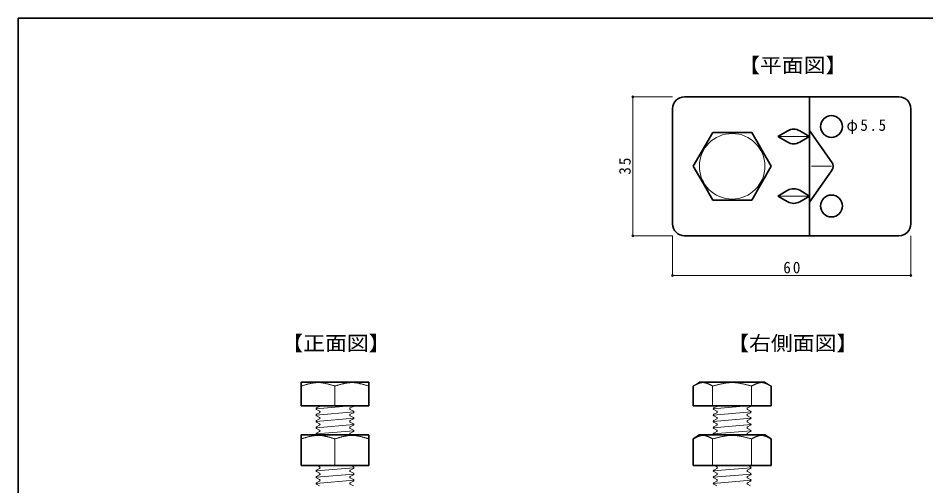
# Model space of a CAD drawing. Units: millimetres, scale not verified. Extents: x -405 to 405, y -286 to 286.
# Drawn here: x 15.5 to 244, y -128.8 to -11 of the extents above; entities that cross this region are included whole.
import ezdxf
from ezdxf.enums import TextEntityAlignment as Align

# ---------------------------------------------------------------- set-up
doc = ezdxf.new("R2010")
doc.units = ezdxf.units.MM
doc.header["$PDMODE"] = 32
doc.header["$PDSIZE"] = 0.5
for name, color, linetype, lineweight in [('1-1_本体', 7, 'Continuous', 35), ('1-2_ボルト', 4, 'Continuous', 18), ('1-8_寸法', 4, 'Continuous', 18), ('F-0_枠図面', 4, 'Continuous', 18)]:
    doc.layers.add(name, color=color, linetype=linetype, lineweight=lineweight)
doc.styles.add('ＭＳ ゴシック', font='')
doc.styles.get('ＭＳ ゴシック').set_extended_font_data('MS Gothic')

msp = doc.modelspace()

# ---------------------------------------------------------------- linework, layer by layer
at = {"layer": '1-1_本体'}
for p, q in [((183.25, -30.8), (237.25, -30.8)), ((214.75, -65.8), (214.75, -30.8)), ((180.25, -33.8), (180.25, -62.8)), ((240.25, -62.8), (240.25, -33.8)), ((209.25, -39.357), (206.75, -40.8)), ((209.25, -42.243), (206.75, -40.8)), ((212.25, -39.357), (214.75, -40.8)), ((212.25, -42.243), (214.75, -40.8)), ((220.297, -47.145), (214.75, -39.3)), ((220.297, -49.455), (214.75, -57.3)), ((209.25, -54.357), (206.75, -55.8)), ((212.25, -54.357), (214.75, -55.8)), ((209.25, -57.243), (206.75, -55.8)), ((212.25, -57.243), (214.75, -55.8)), ((183.25, -65.8), (237.25, -65.8))]:
    msp.add_line(p, q, dxfattribs=at)
at = {"layer": '1-1_本体', "color": 4, "lineweight": 18}
for p, q in [((206.75, -40.8), (214.75, -40.8)), ((220.297, -48.3), (215.25, -48.3)), ((206.75, -55.8), (214.75, -55.8))]:
    msp.add_line(p, q, dxfattribs=at)
at = {"layer": '1-1_本体'}
for centre in [(220.25, -38.3), (220.25, -58.3)]:
    msp.add_circle(centre, 2.75, dxfattribs=at)
for centre, radius, start, end in [((183.25, -33.8), 3, 90, 180), ((237.25, -33.8), 3, 0, 90), ((210.75, -41.955), 3, 60, 120), ((210.75, -39.645), 3, 240, 300), ((218.664, -48.3), 2, 324.73561, 35.26439), ((210.75, -56.955), 3, 60, 120), ((210.75, -54.645), 3, 240, 300), ((183.25, -62.8), 3, 180, 270), ((237.25, -62.8), 3, 270, 0)]:
    msp.add_arc(centre, radius, start, end, dxfattribs=at)
at = {"layer": '1-2_ボルト', "color": 7, "lineweight": 35}
for p, q in [((185.45, -48.3), (190.357, -39.8)), ((200.172, -39.8), (190.357, -39.8)), ((200.172, -39.8), (205.08, -48.3)), ((200.172, -56.8), (205.08, -48.3)), ((200.172, -56.8), (190.357, -56.8)), ((103.763, -102.647), (103.763, -108.647)), ((203.5, -102.647), (187, -102.647)), ((185.435, -103.647), (185.435, -108.647)), ((205.065, -103.647), (205.065, -108.647)), ((103.763, -108.647), (86.763, -108.647)), ((103.763, -108.647), (86.763, -108.647)), ((103.763, -108.647), (86.763, -108.647)), ((205.065, -108.647), (185.435, -108.647)), ((205.065, -108.647), (185.435, -108.647)), ((103.763, -115.947), (86.763, -115.947)), ((86.763, -115.947), (86.763, -123.647)), ((103.763, -115.947), (103.763, -123.647)), ((203.5, -115.947), (205.065, -116.947)), ((185.435, -116.947), (185.435, -123.647)), ((205.065, -116.947), (205.065, -123.647)), ((103.763, -123.647), (86.763, -123.647)), ((103.763, -123.647), (86.763, -123.647)), ((205.065, -123.647), (185.435, -123.647)), ((205.065, -123.647), (185.435, -123.647))]:
    msp.add_line(p, q, dxfattribs=at)
at = {"layer": '1-2_ボルト'}
for p, q in [((187, -102.647), (185.435, -103.647)), ((203.5, -102.647), (205.065, -103.647)), ((95.25, -103.647), (95.25, -108.647)), ((190.343, -103.647), (190.343, -108.647)), ((200.157, -103.647), (200.157, -108.647)), ((90.487, -109.369), (99.15, -108.647)), ((91.386, -108.769), (90.605, -109.176)), ((91.386, -109.97), (90.605, -109.563)), ((99.114, -109.176), (99.895, -108.769)), ((99.114, -109.563), (99.895, -109.97)), ((190.488, -109.369), (199.15, -108.647)), ((191.386, -108.769), (190.605, -109.176)), ((191.386, -109.97), (190.605, -109.563)), ((199.114, -109.176), (199.895, -108.769)), ((199.114, -109.563), (199.895, -109.97)), ((90.487, -110.957), (100.013, -110.163)), ((90.487, -112.544), (100.013, -111.751)), ((91.386, -110.357), (90.605, -110.763)), ((91.386, -111.557), (90.605, -111.15)), ((91.386, -111.944), (90.605, -112.351)), ((99.114, -110.763), (99.895, -110.357)), ((99.114, -111.15), (99.895, -111.557)), ((99.114, -112.351), (99.895, -111.944)), ((190.488, -110.957), (200.013, -110.163)), ((190.488, -112.544), (200.013, -111.751)), ((191.386, -110.357), (190.605, -110.763)), ((191.386, -111.557), (190.605, -111.15)), ((191.386, -111.944), (190.605, -112.351)), ((199.114, -110.763), (199.895, -110.357)), ((199.114, -111.15), (199.895, -111.557)), ((199.114, -112.351), (199.895, -111.944)), ((90.487, -114.132), (100.013, -113.338)), ((91.386, -113.145), (90.605, -112.738)), ((91.386, -113.532), (90.605, -113.938)), ((99.114, -112.738), (99.895, -113.145)), ((99.114, -113.938), (99.895, -113.532)), ((190.488, -114.132), (200.013, -113.338)), ((191.386, -113.145), (190.605, -112.738)), ((191.386, -113.532), (190.605, -113.938)), ((199.114, -112.738), (199.895, -113.145)), ((199.114, -113.938), (199.895, -113.532)), ((90.487, -115.719), (100.013, -114.926)), ((91.386, -114.732), (90.605, -114.325)), ((91.386, -115.119), (90.605, -115.526)), ((90.671, -115.947), (90.605, -115.913)), ((99.114, -114.325), (99.895, -114.732)), ((99.114, -115.526), (99.895, -115.119)), ((99.114, -115.913), (99.18, -115.947)), ((190.488, -115.719), (200.013, -114.926)), ((191.386, -114.732), (190.605, -114.325)), ((191.386, -115.119), (190.605, -115.526)), ((190.671, -115.947), (190.605, -115.913)), ((199.114, -114.325), (199.895, -114.732)), ((199.114, -115.526), (199.895, -115.119)), ((199.114, -115.913), (199.18, -115.947)), ((95.25, -116.947), (95.25, -123.647)), ((95.25, -116.947), (95.25, -123.202)), ((190.343, -116.947), (190.343, -123.647)), ((200.157, -116.947), (200.157, -123.647)), ((90.487, -125.007), (100.013, -124.213)), ((91.386, -124.407), (90.605, -124.813)), ((91.386, -125.607), (90.605, -125.2)), ((91.386, -124.02), (90.671, -123.647)), ((99.114, -124.813), (99.895, -124.407)), ((99.114, -125.2), (99.895, -125.607)), ((99.18, -123.647), (99.895, -124.02)), ((190.488, -125.007), (200.013, -124.213)), ((191.386, -124.407), (190.605, -124.813)), ((191.386, -125.607), (190.605, -125.2)), ((191.386, -124.02), (190.671, -123.647)), ((199.114, -124.813), (199.895, -124.407)), ((199.114, -125.2), (199.895, -125.607)), ((199.18, -123.647), (199.895, -124.02)), ((90.487, -126.594), (100.013, -125.801)), ((90.487, -128.182), (100.013, -127.388)), ((91.386, -125.994), (90.605, -126.401)), ((91.386, -127.195), (90.605, -126.788)), ((91.386, -127.582), (90.605, -127.988)), ((99.114, -126.401), (99.895, -125.994)), ((99.114, -126.788), (99.895, -127.195)), ((99.114, -127.988), (99.895, -127.582)), ((190.488, -126.594), (200.013, -125.801)), ((190.488, -128.182), (200.013, -127.388)), ((191.386, -125.994), (190.605, -126.401)), ((191.386, -127.195), (190.605, -126.788)), ((191.386, -127.582), (190.605, -127.988)), ((199.114, -126.401), (199.895, -125.994)), ((199.114, -126.788), (199.895, -127.195)), ((199.114, -127.988), (199.895, -127.582)), ((91.386, -128.782), (90.605, -128.375)), ((99.114, -128.375), (99.895, -128.782)), ((191.386, -128.782), (190.605, -128.375)), ((199.114, -128.375), (199.895, -128.782))]:
    msp.add_line(p, q, dxfattribs=at)
at = {"layer": '1-2_ボルト', "color": 7, "lineweight": 35}
for points in [[(185.45, -48.3), (187.913, -52.566), (190.357, -56.8)], [(103.763, -102.647), (86.763, -102.647), (86.763, -108.647)], [(203.5, -115.947), (187, -115.947), (185.435, -116.947)]]:
    msp.add_lwpolyline(points, dxfattribs=at)
at = {"layer": '1-2_ボルト'}
for points in [[(92.688, -102.956), (92.542, -102.929), (92.396, -102.903), (92.25, -102.88), (92.105, -102.859), (91.959, -102.84), (91.813, -102.823), (91.667, -102.809), (91.522, -102.797), (91.376, -102.788), (91.23, -102.782), (91.085, -102.779), (91, -102.779), (90.916, -102.779), (90.77, -102.783), (90.625, -102.789), (90.48, -102.798), (90.334, -102.809), (90.189, -102.824), (90.044, -102.84), (89.899, -102.86), (89.753, -102.881), (89.608, -102.904), (89.463, -102.93), (89.317, -102.957), (89.172, -102.987), (89.027, -103.018), (88.881, -103.051), (88.736, -103.085), (88.591, -103.121), (88.446, -103.158), (88.3, -103.196), (88.155, -103.235), (88.01, -103.275), (87.864, -103.317), (87.719, -103.359), (87.574, -103.401), (87.428, -103.445), (87.283, -103.488), (87.138, -103.533)], [(103.763, -103.647), (103.678, -103.622), (103.532, -103.577), (103.386, -103.532), (103.24, -103.488), (103.093, -103.444), (102.947, -103.401), (102.801, -103.358), (102.655, -103.316), (102.509, -103.275), (102.362, -103.234), (102.216, -103.195), (102.07, -103.157), (101.924, -103.12), (101.778, -103.084), (101.631, -103.05), (101.485, -103.017), (101.339, -102.986), (101.193, -102.956), (101.047, -102.929), (100.9, -102.903), (100.754, -102.88), (100.608, -102.859), (100.462, -102.84), (100.316, -102.823), (100.17, -102.809), (100.023, -102.797), (99.877, -102.788), (99.731, -102.782), (99.585, -102.779), (99.5, -102.779), (99.415, -102.779), (99.27, -102.783), (99.124, -102.789), (98.978, -102.798), (98.832, -102.809), (98.687, -102.824), (98.541, -102.84), (98.395, -102.86), (98.249, -102.881)], [(190.343, -103.647), (190.294, -103.622), (190.21, -103.577), (190.126, -103.533), (190.043, -103.489), (189.959, -103.445), (189.875, -103.402), (189.791, -103.359), (189.708, -103.317), (189.624, -103.276), (189.54, -103.236), (189.457, -103.196), (189.373, -103.158), (189.289, -103.121), (189.205, -103.086), (189.121, -103.051), (189.038, -103.019), (188.954, -102.988), (188.87, -102.958), (188.786, -102.931), (188.703, -102.905), (188.619, -102.882), (188.535, -102.86), (188.451, -102.841), (188.368, -102.824), (188.284, -102.81), (188.2, -102.798), (188.116, -102.789), (188.032, -102.783), (187.949, -102.779), (187.9, -102.779), (187.851, -102.779), (187.767, -102.782), (187.682, -102.788), (187.598, -102.797), (187.513, -102.808), (187.428, -102.822), (187.344, -102.839), (187.259, -102.858), (187.175, -102.879)], [(200.157, -103.647), (200.06, -103.622), (199.892, -103.577), (199.723, -103.532), (199.555, -103.488), (199.387, -103.444), (199.218, -103.401), (199.05, -103.358), (198.882, -103.316), (198.714, -103.275), (198.545, -103.235), (198.377, -103.195), (198.209, -103.157), (198.04, -103.12), (197.872, -103.084), (197.704, -103.05), (197.535, -103.017), (197.367, -102.986), (197.199, -102.957), (197.031, -102.929), (196.862, -102.904), (196.694, -102.88), (196.526, -102.859), (196.357, -102.84), (196.189, -102.823), (196.021, -102.809), (195.852, -102.797), (195.684, -102.789), (195.516, -102.782), (195.348, -102.779), (195.25, -102.779), (195.152, -102.779), (194.984, -102.782), (194.816, -102.789), (194.648, -102.797), (194.479, -102.809), (194.311, -102.823), (194.143, -102.84), (193.974, -102.859), (193.806, -102.88)], [(200.157, -103.647), (200.206, -103.622), (200.29, -103.577), (200.374, -103.533), (200.457, -103.489), (200.541, -103.445), (200.625, -103.402), (200.709, -103.359), (200.792, -103.317), (200.876, -103.276), (200.96, -103.236), (201.043, -103.196), (201.127, -103.158), (201.211, -103.121), (201.295, -103.086), (201.379, -103.051), (201.462, -103.019), (201.546, -102.988), (201.63, -102.958), (201.714, -102.931), (201.797, -102.905), (201.881, -102.882), (201.965, -102.86), (202.049, -102.841), (202.132, -102.824), (202.216, -102.81), (202.3, -102.798), (202.384, -102.789), (202.468, -102.783), (202.551, -102.779), (202.6, -102.779), (202.649, -102.779), (202.733, -102.782), (202.818, -102.788), (202.902, -102.797), (202.987, -102.808), (203.072, -102.822), (203.156, -102.839), (203.241, -102.858), (203.325, -102.879)], [(87.138, -103.533), (86.993, -103.577), (86.847, -103.622), (86.763, -103.647)], [(98.249, -102.881), (98.104, -102.904), (97.958, -102.93), (97.812, -102.957), (97.666, -102.987), (97.521, -103.018), (97.375, -103.051), (97.229, -103.085), (97.083, -103.121), (96.938, -103.158), (96.792, -103.196), (96.646, -103.235), (96.5, -103.275), (96.355, -103.317), (96.209, -103.359), (96.063, -103.401), (95.918, -103.445), (95.772, -103.488), (95.626, -103.533), (95.48, -103.577), (95.335, -103.622), (95.25, -103.647), (95.165, -103.622), (95.02, -103.577), (94.874, -103.532), (94.728, -103.488), (94.582, -103.444), (94.437, -103.401), (94.291, -103.358), (94.145, -103.316), (93.999, -103.275), (93.854, -103.234), (93.708, -103.195), (93.562, -103.157), (93.416, -103.12), (93.271, -103.084), (93.125, -103.05), (92.979, -103.017), (92.833, -102.986), (92.688, -102.956)], [(187.175, -102.879), (187.09, -102.903), (187.006, -102.928), (186.921, -102.956), (186.837, -102.985), (186.752, -103.016), (186.668, -103.049), (186.583, -103.083), (186.499, -103.119), (186.414, -103.156), (186.33, -103.194), (186.245, -103.234), (186.16, -103.274), (186.076, -103.315), (185.991, -103.358), (185.907, -103.4), (185.822, -103.444), (185.738, -103.488), (185.653, -103.532), (185.569, -103.577), (185.484, -103.621), (185.435, -103.647)], [(193.806, -102.88), (193.638, -102.904), (193.469, -102.929), (193.301, -102.957), (193.133, -102.986), (192.965, -103.017), (192.796, -103.05), (192.628, -103.084), (192.46, -103.12), (192.291, -103.157), (192.123, -103.195), (191.955, -103.235), (191.786, -103.275), (191.618, -103.316), (191.45, -103.358), (191.282, -103.401), (191.113, -103.444), (190.945, -103.488), (190.777, -103.532), (190.608, -103.577), (190.44, -103.622), (190.343, -103.647)], [(203.325, -102.879), (203.41, -102.903), (203.494, -102.928), (203.579, -102.956), (203.663, -102.985), (203.748, -103.016), (203.832, -103.049), (203.917, -103.083), (204.001, -103.119), (204.086, -103.156), (204.17, -103.194), (204.255, -103.234), (204.34, -103.274), (204.424, -103.315), (204.509, -103.358), (204.593, -103.4), (204.678, -103.444), (204.762, -103.488), (204.847, -103.532), (204.931, -103.577), (205.016, -103.621), (205.065, -103.647)], [(92.688, -116.256), (92.542, -116.229), (92.396, -116.203), (92.25, -116.18), (92.105, -116.159), (91.959, -116.14), (91.813, -116.123), (91.667, -116.109), (91.522, -116.097), (91.376, -116.088), (91.23, -116.082), (91.085, -116.079), (91, -116.079), (90.916, -116.079), (90.77, -116.083), (90.625, -116.089), (90.48, -116.098), (90.334, -116.109), (90.189, -116.124), (90.044, -116.14), (89.899, -116.16), (89.753, -116.181), (89.608, -116.204), (89.463, -116.23), (89.317, -116.257), (89.172, -116.287), (89.027, -116.318), (88.881, -116.351), (88.736, -116.385), (88.591, -116.421), (88.446, -116.458), (88.3, -116.496), (88.155, -116.535), (88.01, -116.575), (87.864, -116.617), (87.719, -116.659), (87.574, -116.701), (87.428, -116.745), (87.283, -116.788), (87.138, -116.833)], [(98.249, -116.181), (98.104, -116.204), (97.958, -116.23), (97.812, -116.257), (97.666, -116.287), (97.521, -116.318), (97.375, -116.351), (97.229, -116.385), (97.083, -116.421), (96.938, -116.458), (96.792, -116.496), (96.646, -116.535), (96.5, -116.575), (96.355, -116.617), (96.209, -116.659), (96.063, -116.701), (95.918, -116.745), (95.772, -116.788), (95.626, -116.833), (95.48, -116.877), (95.335, -116.922), (95.25, -116.947), (95.165, -116.922), (95.02, -116.877), (94.874, -116.832), (94.728, -116.788), (94.582, -116.744), (94.437, -116.701), (94.291, -116.658), (94.145, -116.616), (93.999, -116.575), (93.854, -116.534), (93.708, -116.495), (93.562, -116.457), (93.416, -116.42), (93.271, -116.384), (93.125, -116.35), (92.979, -116.317), (92.833, -116.286), (92.688, -116.256)], [(103.763, -116.947), (103.678, -116.922), (103.532, -116.877), (103.386, -116.832), (103.24, -116.788), (103.093, -116.744), (102.947, -116.701), (102.801, -116.658), (102.655, -116.616), (102.509, -116.575), (102.362, -116.534), (102.216, -116.495), (102.07, -116.457), (101.924, -116.42), (101.778, -116.384), (101.631, -116.35), (101.485, -116.317), (101.339, -116.286), (101.193, -116.256), (101.047, -116.229), (100.9, -116.203), (100.754, -116.18), (100.608, -116.159), (100.462, -116.14), (100.316, -116.123), (100.17, -116.109), (100.023, -116.097), (99.877, -116.088), (99.731, -116.082), (99.585, -116.079), (99.5, -116.079), (99.415, -116.079), (99.27, -116.083), (99.124, -116.089), (98.978, -116.098), (98.832, -116.109), (98.687, -116.124), (98.541, -116.14), (98.395, -116.16), (98.249, -116.181)], [(187.175, -116.179), (187.09, -116.203), (187.006, -116.228), (186.921, -116.256), (186.837, -116.285), (186.752, -116.316), (186.668, -116.349), (186.583, -116.383), (186.499, -116.419), (186.414, -116.456), (186.33, -116.494), (186.245, -116.534), (186.16, -116.574), (186.076, -116.615), (185.991, -116.658), (185.907, -116.7), (185.822, -116.744), (185.738, -116.788), (185.653, -116.832), (185.569, -116.877), (185.484, -116.921), (185.435, -116.947)], [(190.343, -116.947), (190.294, -116.922), (190.21, -116.877), (190.126, -116.833), (190.043, -116.789), (189.959, -116.745), (189.875, -116.702), (189.791, -116.659), (189.708, -116.617), (189.624, -116.576), (189.54, -116.536), (189.457, -116.496), (189.373, -116.458), (189.289, -116.421), (189.205, -116.386), (189.121, -116.351), (189.038, -116.319), (188.954, -116.288), (188.87, -116.258), (188.786, -116.231), (188.703, -116.205), (188.619, -116.182), (188.535, -116.16), (188.451, -116.141), (188.368, -116.124), (188.284, -116.11), (188.2, -116.098), (188.116, -116.089), (188.032, -116.083), (187.949, -116.079), (187.9, -116.079), (187.851, -116.079), (187.767, -116.082), (187.682, -116.088), (187.598, -116.097), (187.513, -116.108), (187.428, -116.122), (187.344, -116.139), (187.259, -116.158), (187.175, -116.179)], [(193.806, -116.18), (193.638, -116.204), (193.469, -116.229), (193.301, -116.257), (193.133, -116.286), (192.965, -116.317), (192.796, -116.35), (192.628, -116.384), (192.46, -116.42), (192.291, -116.457), (192.123, -116.495), (191.955, -116.535), (191.786, -116.575), (191.618, -116.616), (191.45, -116.658), (191.282, -116.701), (191.113, -116.744), (190.945, -116.788), (190.777, -116.832), (190.608, -116.877), (190.44, -116.922), (190.343, -116.947)], [(200.157, -116.947), (200.06, -116.922), (199.892, -116.877), (199.723, -116.832), (199.555, -116.788), (199.387, -116.744), (199.218, -116.701), (199.05, -116.658), (198.882, -116.616), (198.714, -116.575), (198.545, -116.535), (198.377, -116.495), (198.209, -116.457), (198.04, -116.42), (197.872, -116.384), (197.704, -116.35), (197.535, -116.317), (197.367, -116.286), (197.199, -116.257), (197.031, -116.229), (196.862, -116.204), (196.694, -116.18), (196.526, -116.159), (196.357, -116.14), (196.189, -116.123), (196.021, -116.109), (195.852, -116.097), (195.684, -116.089), (195.516, -116.082), (195.348, -116.079), (195.25, -116.079), (195.152, -116.079), (194.984, -116.082), (194.816, -116.089), (194.648, -116.097), (194.479, -116.109), (194.311, -116.123), (194.143, -116.14), (193.974, -116.159), (193.806, -116.18)], [(200.157, -116.947), (200.206, -116.922), (200.29, -116.877), (200.374, -116.833), (200.457, -116.789), (200.541, -116.745), (200.625, -116.702), (200.709, -116.659), (200.792, -116.617), (200.876, -116.576), (200.96, -116.536), (201.043, -116.496), (201.127, -116.458), (201.211, -116.421), (201.295, -116.386), (201.379, -116.351), (201.462, -116.319), (201.546, -116.288), (201.63, -116.258), (201.714, -116.231), (201.797, -116.205), (201.881, -116.182), (201.965, -116.16), (202.049, -116.141), (202.132, -116.124), (202.216, -116.11), (202.3, -116.098), (202.384, -116.089), (202.468, -116.083), (202.551, -116.079), (202.6, -116.079), (202.649, -116.079), (202.733, -116.082), (202.818, -116.088), (202.902, -116.097), (202.987, -116.108), (203.072, -116.122), (203.156, -116.139), (203.241, -116.158), (203.325, -116.179)], [(203.325, -116.179), (203.41, -116.203), (203.494, -116.228), (203.579, -116.256), (203.663, -116.285), (203.748, -116.316), (203.832, -116.349), (203.917, -116.383), (204.001, -116.419), (204.086, -116.456), (204.17, -116.494), (204.255, -116.534), (204.34, -116.574), (204.424, -116.615), (204.509, -116.658), (204.593, -116.7), (204.678, -116.744), (204.762, -116.788), (204.847, -116.832), (204.931, -116.877), (205.016, -116.921), (205.065, -116.947)], [(87.138, -116.833), (86.993, -116.877), (86.847, -116.922), (86.763, -116.947)]]:
    msp.add_lwpolyline(points, dxfattribs=at)
msp.add_circle((195.25, -48.3), 8.25, dxfattribs=at)
for centre, start, end in [((90.706, -109.369), 117.5, 242.5), ((91.285, -108.576), 297.5, 340.76949), ((99.215, -109.369), 117.5, 242.5), ((99.794, -108.576), 297.5, 340.76949), ((190.706, -109.369), 117.5, 242.5), ((191.285, -108.576), 297.5, 340.76949), ((199.215, -109.369), 117.5, 242.5), ((199.794, -108.576), 297.5, 340.76949), ((90.706, -110.957), 117.5, 242.5), ((91.285, -110.163), 297.5, 62.5), ((91.285, -111.751), 297.5, 62.5), ((99.215, -110.957), 117.5, 242.5), ((99.794, -110.163), 297.5, 62.5), ((99.794, -111.751), 297.5, 62.5), ((190.706, -110.957), 117.5, 242.5), ((191.285, -110.163), 297.5, 62.5), ((191.285, -111.751), 297.5, 62.5), ((199.215, -110.957), 117.5, 242.5), ((199.794, -110.163), 297.5, 62.5), ((199.794, -111.751), 297.5, 62.5), ((90.706, -112.544), 117.5, 242.5), ((90.706, -114.132), 117.5, 242.5), ((91.285, -113.338), 297.5, 62.5), ((99.215, -112.544), 117.5, 242.5), ((99.215, -114.132), 117.5, 242.5), ((99.794, -113.338), 297.5, 62.5), ((190.706, -112.544), 117.5, 242.5), ((190.706, -114.132), 117.5, 242.5), ((191.285, -113.338), 297.5, 62.5), ((199.215, -112.544), 117.5, 242.5), ((199.215, -114.132), 117.5, 242.5), ((199.794, -113.338), 297.5, 62.5), ((90.706, -115.719), 117.5, 242.5), ((91.285, -114.926), 297.5, 62.5), ((99.215, -115.719), 117.5, 242.5), ((99.794, -114.926), 297.5, 62.5), ((190.706, -115.719), 117.5, 242.5), ((191.285, -114.926), 297.5, 62.5), ((199.215, -115.719), 117.5, 242.5), ((199.794, -114.926), 297.5, 62.5), ((90.706, -125.007), 117.5, 242.5), ((91.285, -124.213), 297.5, 62.5), ((91.285, -125.801), 297.5, 62.5), ((99.215, -125.007), 117.5, 242.5), ((99.794, -124.213), 297.5, 62.5), ((99.794, -125.801), 297.5, 62.5), ((190.706, -125.007), 117.5, 242.5), ((191.285, -124.213), 297.5, 62.5), ((191.285, -125.801), 297.5, 62.5), ((199.215, -125.007), 117.5, 242.5), ((199.794, -124.213), 297.5, 62.5), ((199.794, -125.801), 297.5, 62.5), ((90.706, -126.594), 117.5, 242.5), ((91.285, -127.388), 297.5, 62.5), ((99.215, -126.594), 117.5, 242.5), ((99.794, -127.388), 297.5, 62.5), ((190.706, -126.594), 117.5, 242.5), ((191.285, -127.388), 297.5, 62.5), ((199.215, -126.594), 117.5, 242.5), ((199.794, -127.388), 297.5, 62.5), ((90.706, -128.182), 117.5, 242.5), ((99.215, -128.182), 117.5, 242.5), ((190.706, -128.182), 117.5, 242.5), ((199.215, -128.182), 117.5, 242.5)]:
    msp.add_arc(centre, 0.218, start, end, dxfattribs=at)
at = {"layer": '1-8_寸法'}
for p, q in [((170.25, -65.8), (170.25, -30.8)), ((170.25, -30.8), (180.25, -30.8)), ((170.25, -65.8), (180.25, -65.8)), ((180.25, -75.8), (180.25, -65.8)), ((240.25, -75.8), (240.25, -65.8)), ((180.25, -75.8), (240.25, -75.8))]:
    msp.add_line(p, q, dxfattribs=at)
for p in [(170.25, -30.8), (170.25, -65.8), (180.25, -75.8), (240.25, -75.8)]:
    msp.add_point(p, dxfattribs=at)
at = {"layer": 'F-0_枠図面', "color": 7, "lineweight": 35}
msp.add_line((15.5, -11), (405, -11), dxfattribs=at)
msp.add_lwpolyline([(15.5, -11), (15.5, -286), (405, -286)], dxfattribs=at)

# ---------------------------------------------------------------- texts
at = {"layer": '1-8_寸法', "color": 3, "style": 'ＭＳ ゴシック', "width": 1.1}
for s, p in [('【平面図】', (196.75, -25.8)), ('【正面図】', (81.75, -95.8)), ('【右側面図】', (194, -95.8))]:
    msp.add_text(s, height=3.666, dxfattribs=at).set_placement(p, align=Align.BOTTOM_LEFT)
at = {"layer": '1-8_寸法', "color": 7, "char_height": 2.933, "attachment_point": 7, "style": 'ＭＳ ゴシック'}
for s, insert in [('\\T1.21;\\W0.95;φ5.5', (224.036, -40.178)), ('\\T1.27;\\W0.95;60', (208.125, -75.3))]:
    msp.add_mtext(s, dxfattribs=dict(at, insert=insert))
at = {"layer": '1-8_寸法', "color": 7, "insert": (169.75, -50.425), "char_height": 2.933, "attachment_point": 7, "rotation": 90, "style": 'ＭＳ ゴシック'}
msp.add_mtext('\\T1.27;\\W0.95;35', dxfattribs=at)

doc.saveas('drawing.dxf')
